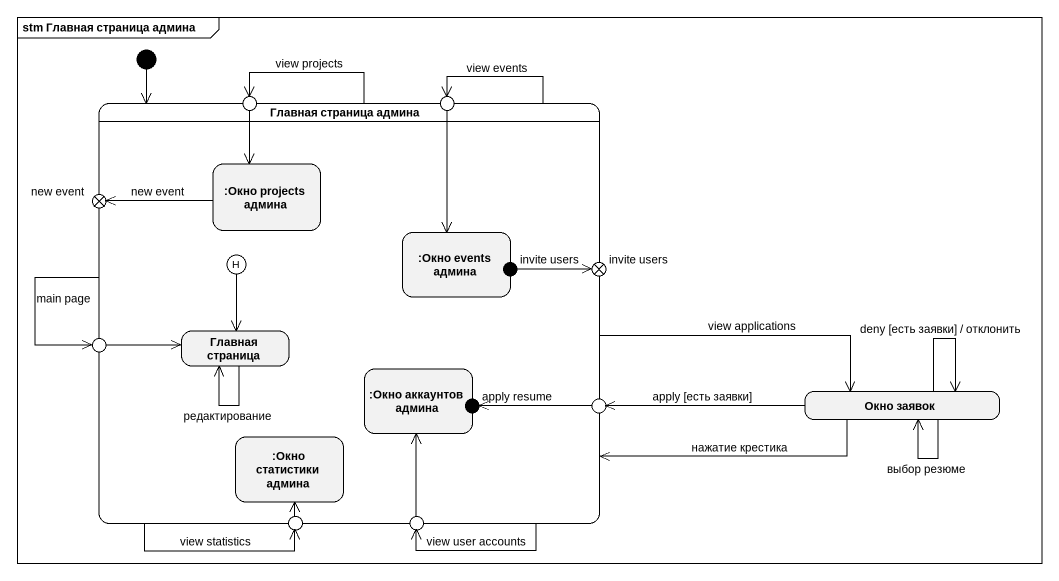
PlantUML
@startuml
mainframe stm Главная страница админа
hide empty description
state "Главная страница админа" as Главная_страница_админа {
  state ":Окно projects админа" as Окно_projects_админа
  state history1 <<history>>
  state ":Окно events админа" as Окно_events_админа
  state "invite users" as invite_users <<start>>
  state "Главная страница" as Главная_страница
  state ":Окно аккаунтов админа" as Окно_аккаунтов_админа
  state "apply resume" as apply_resume <<start>>
  state ":Окно статистики админа" as Окно_статистики_админа
}
state entry1 <<choice>>
state entry2 <<choice>>
state "new event" as new_event <<choice>>
state "invite users" as invite_users_2 <<choice>>
state entry3 <<choice>>
state entry4 <<choice>>
state "Окно заявок" as Окно_заявок
state entry5 <<choice>>
state entry6 <<choice>>
[*] --> Главная_страница_админа
Главная_страница_админа -up-> entry1 : view projects
Главная_страница_админа -up-> entry2 : view events
Главная_страница_админа -left-> entry3 : main page
Главная_страница_админа -right-> Окно_заявок : view applications
Главная_страница_админа --> entry5 : view statistics
Главная_страница_админа --> entry6 : view user accounts
entry1 --> Окно_projects_админа
entry2 --> Окно_events_админа
Окно_projects_админа -left-> new_event : new event
history1 --> Главная_страница
invite_users -right-> invite_users_2
entry3 -right-> Главная_страница
Главная_страница --> Главная_страница : редактирование
entry4 -left-> apply_resume
Окно_заявок -left-> Главная_страница_админа : нажатие крестика
Окно_заявок -left-> entry4 : apply [есть заявки]
Окно_заявок --> Окно_заявок : выбор резюме
Окно_заявок --> Окно_заявок : deny [есть заявки] / отклонить
entry5 -up-> Окно_статистики_админа
entry6 -up-> Окно_аккаунтов_админа
@enduml
